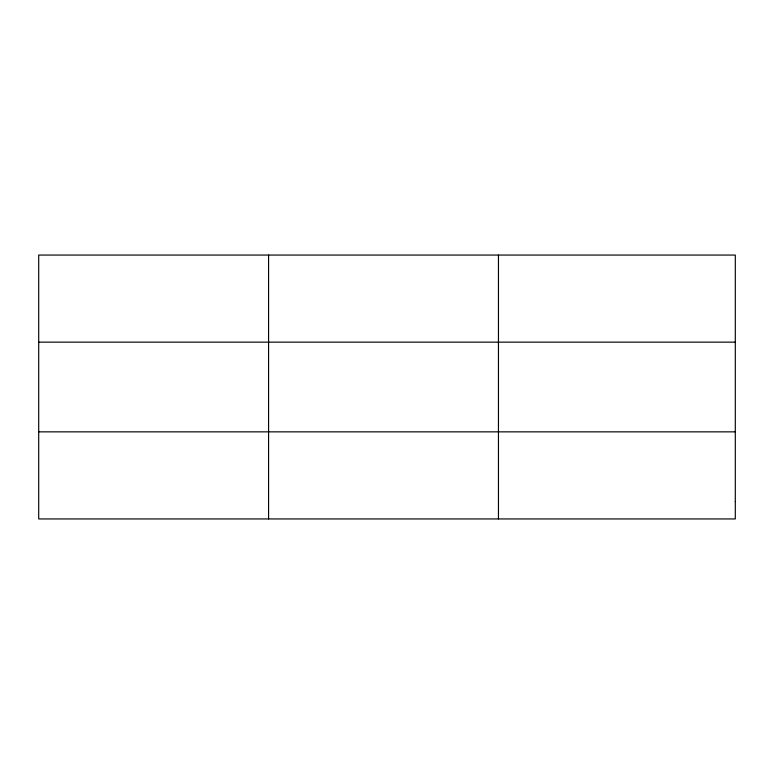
<?xml version="1.0" encoding="UTF-8"?>
<svg xmlns="http://www.w3.org/2000/svg" width="774" height="774" viewBox="0 0 774 774"><rect width="100%" height="100%" fill="white"/><g stroke="black" fill="none" stroke-linecap="round" stroke-linejoin="round"><path stroke-width="1.16" d="M268.578 255.062L268.578 518.938M498.456 255.062L498.456 518.938M38.7 342.147L735.3 342.147M38.7 431.853L735.3 431.853M735.3 501.523L735.3 518.938L38.7 518.938L38.7 255.062L735.3 255.062L735.3 501.523"/></g></svg>
